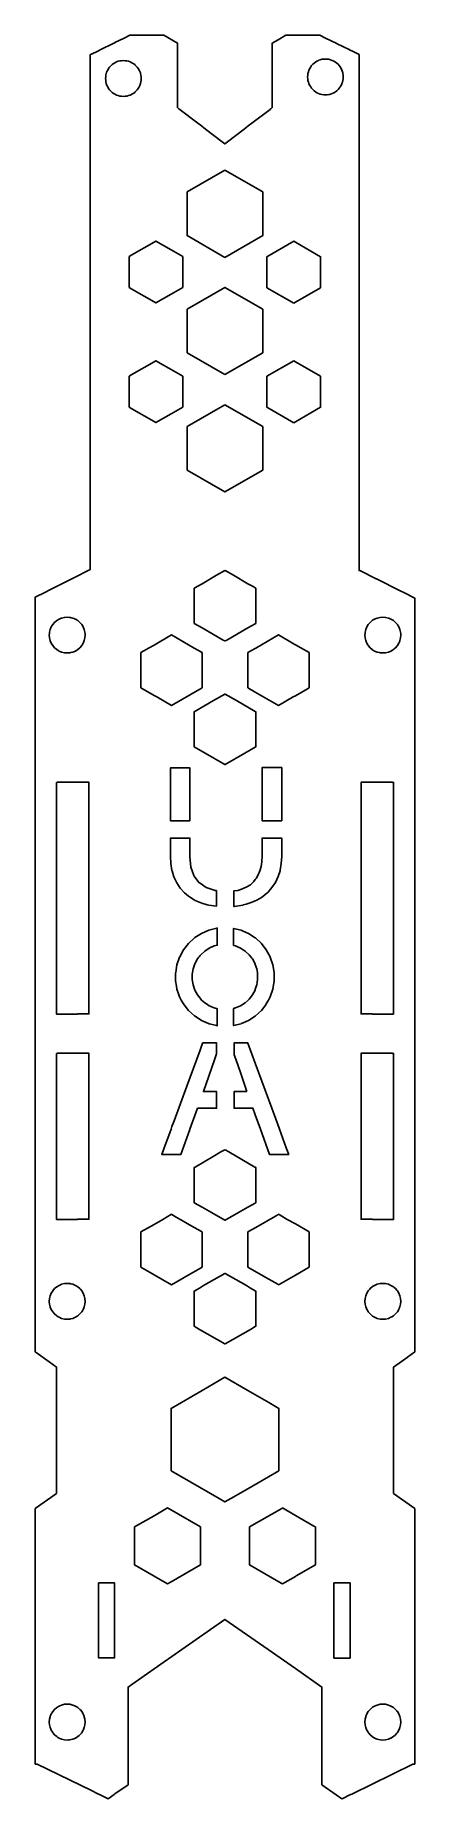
# Model space of a CAD drawing. Header units: millimetres. Extents: x 1 to 37, y 1 to 169.
import ezdxf

# ---------------------------------------------------------------- set-up
doc = ezdxf.new("R2010")
doc.units = ezdxf.units.MM

msp = doc.modelspace()

# ---------------------------------------------------------------- linework, layer by layer
for points in [[(31.72, 166.86), (31.72, 117.83), (31.81, 117.83), (33.34, 117.06), (33.38, 117.04), (35.68, 115.88), (35.97, 115.74), (37, 115.22), (37, 43.62), (36.31, 43.12), (36.28, 43.1), (35, 42.17), (35, 30.17), (37, 28.73), (37, 4.47), (36.83, 4.47), (31.02, 1.62), (30.95, 1.59), (30.85, 1.54), (30.17, 1.21), (30.09, 1.17), (30.09, 1.17), (29.56, 1.55), (28.19, 2.5), (28.19, 11.78), (25.68, 13.54), (23.09, 15.35), (19, 18.21), (14.91, 15.35), (12.27, 13.5), (10.17, 12.03), (9.81, 11.78), (9.81, 2.5), (8.56, 1.63), (8.47, 1.57), (7.91, 1.17), (7.79, 1.23), (7.17, 1.53), (6.92, 1.65), (6.33, 1.95), (1.17, 4.47), (1, 4.47), (1, 28.73), (3, 30.17), (3, 42.17), (2.32, 42.66), (1.09, 43.55), (1, 43.62), (1, 115.32), (1.97, 115.8), (2.32, 115.98), (4.6, 117.13), (6.2, 117.94), (6.2, 117.96), (6.21, 117.96), (6.21, 166.84), (6.31, 166.89), (6.33, 166.9), (6.92, 167.19), (7.16, 167.3), (7.17, 167.31), (8.45, 167.94), (8.47, 167.95), (8.55, 167.98), (8.56, 167.99), (9.44, 168.42), (9.98, 168.69), (13.2, 168.69), (14.48, 167.95), (14.48, 161.81), (14.63, 161.7), (16.41, 160.33), (16.76, 160.07), (17, 159.89), (17.7, 159.35), (18.97, 158.38), (18.97, 158.38), (18.98, 158.37), (19, 158.38), (19, 158.38), (20.27, 159.35), (20.97, 159.89), (21.21, 160.07), (21.55, 160.33), (23.29, 161.65), (23.29, 161.66), (23.34, 161.7), (23.49, 161.81), (23.49, 167.95), (24.04, 168.26), (24.77, 168.69), (27.99, 168.69), (28.54, 168.41), (29.54, 167.92), (29.56, 167.92), (29.63, 167.88), (29.65, 167.87), (30.17, 167.62), (30.84, 167.29), (30.85, 167.28), (30.93, 167.25), (30.95, 167.24), (31.02, 167.2)], [(31.72, 166.86), (31.72, 117.83), (31.81, 117.83), (33.34, 117.06), (33.38, 117.04), (35.68, 115.88), (35.97, 115.74), (37, 115.22), (37, 43.62), (36.31, 43.12), (36.28, 43.1), (35, 42.17), (35, 30.17), (37, 28.73), (37, 4.47), (36.83, 4.47), (31.02, 1.62), (30.95, 1.59), (30.85, 1.54), (30.17, 1.21), (30.09, 1.17), (30.09, 1.17), (29.56, 1.55), (28.19, 2.5), (28.19, 11.78), (25.68, 13.54), (23.09, 15.35), (19, 18.21), (14.91, 15.35), (12.27, 13.5), (10.17, 12.03), (9.81, 11.78), (9.81, 2.5), (8.56, 1.63), (8.47, 1.57), (7.91, 1.17), (7.79, 1.23), (7.17, 1.53), (6.92, 1.65), (6.33, 1.95), (1.17, 4.47), (1, 4.47), (1, 28.73), (3, 30.17), (3, 42.17), (2.32, 42.66), (1.09, 43.55), (1, 43.62), (1, 115.32), (1.97, 115.8), (2.32, 115.98), (4.6, 117.13), (6.2, 117.94), (6.2, 117.96), (6.21, 117.96), (6.21, 166.84), (6.31, 166.89), (6.33, 166.9), (6.92, 167.19), (7.16, 167.3), (7.17, 167.31), (8.45, 167.94), (8.47, 167.95), (8.55, 167.98), (8.56, 167.99), (9.44, 168.42), (9.98, 168.69), (13.2, 168.69), (14.48, 167.95), (14.48, 161.81), (14.63, 161.7), (16.41, 160.33), (16.76, 160.07), (17, 159.89), (17.7, 159.35), (18.97, 158.38), (18.97, 158.38), (18.98, 158.37), (19, 158.38), (19, 158.38), (20.27, 159.35), (20.97, 159.89), (21.21, 160.07), (21.55, 160.33), (23.29, 161.65), (23.29, 161.66), (23.34, 161.7), (23.49, 161.81), (23.49, 167.95), (24.04, 168.26), (24.77, 168.69), (27.99, 168.69), (28.54, 168.41), (29.54, 167.92), (29.56, 167.92), (29.63, 167.88), (29.65, 167.87), (30.17, 167.62), (30.84, 167.29), (30.85, 167.28), (30.93, 167.25), (30.95, 167.24), (31.02, 167.2)], [(10.01, 163.01), (10.12, 163.06), (10.16, 163.08), (10.3, 163.16), (10.43, 163.26), (10.49, 163.31), (10.55, 163.38), (10.67, 163.5), (10.77, 163.63), (10.85, 163.78), (10.92, 163.93), (10.98, 164.09), (11.02, 164.25), (11.04, 164.41), (11.05, 164.58), (11.04, 164.75), (11.02, 164.91), (10.98, 165.07), (10.97, 165.11), (10.92, 165.23), (10.85, 165.38), (10.77, 165.53), (10.67, 165.66), (10.55, 165.78), (10.49, 165.85), (10.43, 165.9), (10.3, 166), (10.16, 166.08), (10.01, 166.15), (9.85, 166.21), (9.69, 166.25), (9.52, 166.27), (9.36, 166.28), (9.19, 166.27), (9.03, 166.25), (8.87, 166.21), (8.71, 166.15), (8.56, 166.08), (8.44, 166.01), (8.42, 166), (8.28, 165.9), (8.16, 165.78), (8.05, 165.66), (7.95, 165.53), (7.87, 165.38), (7.8, 165.23), (7.75, 165.11), (7.74, 165.07), (7.7, 164.91), (7.68, 164.75), (7.67, 164.58), (7.68, 164.41), (7.7, 164.25), (7.74, 164.09), (7.8, 163.93), (7.87, 163.78), (7.95, 163.63), (8.05, 163.5), (8.16, 163.38), (8.28, 163.26), (8.42, 163.16), (8.44, 163.15), (8.56, 163.08), (8.6, 163.06), (8.71, 163.01), (8.87, 162.95), (9.03, 162.91), (9.19, 162.89), (9.36, 162.88), (9.52, 162.89), (9.69, 162.91), (9.85, 162.95)], [(10.01, 163.01), (10.12, 163.06), (10.16, 163.08), (10.3, 163.16), (10.43, 163.26), (10.49, 163.31), (10.55, 163.38), (10.67, 163.5), (10.77, 163.63), (10.85, 163.78), (10.92, 163.93), (10.98, 164.09), (11.02, 164.25), (11.04, 164.41), (11.05, 164.58), (11.04, 164.75), (11.02, 164.91), (10.98, 165.07), (10.97, 165.11), (10.92, 165.23), (10.85, 165.38), (10.77, 165.53), (10.67, 165.66), (10.55, 165.78), (10.49, 165.85), (10.43, 165.9), (10.3, 166), (10.16, 166.08), (10.01, 166.15), (9.85, 166.21), (9.69, 166.25), (9.52, 166.27), (9.36, 166.28), (9.19, 166.27), (9.03, 166.25), (8.87, 166.21), (8.71, 166.15), (8.56, 166.08), (8.44, 166.01), (8.42, 166), (8.28, 165.9), (8.16, 165.78), (8.05, 165.66), (7.95, 165.53), (7.87, 165.38), (7.8, 165.23), (7.75, 165.11), (7.74, 165.07), (7.7, 164.91), (7.68, 164.75), (7.67, 164.58), (7.68, 164.41), (7.7, 164.25), (7.74, 164.09), (7.8, 163.93), (7.87, 163.78), (7.95, 163.63), (8.05, 163.5), (8.16, 163.38), (8.28, 163.26), (8.42, 163.16), (8.44, 163.15), (8.56, 163.08), (8.6, 163.06), (8.71, 163.01), (8.87, 162.95), (9.03, 162.91), (9.19, 162.89), (9.36, 162.88), (9.52, 162.89), (9.69, 162.91), (9.85, 162.95)], [(28.87, 163.06), (28.92, 163.07), (29.02, 163.1), (29.18, 163.16), (29.33, 163.23), (29.47, 163.31), (29.6, 163.41), (29.73, 163.53), (29.84, 163.65), (29.94, 163.78), (30.02, 163.93), (30.09, 164.08), (30.1, 164.09), (30.15, 164.24), (30.19, 164.4), (30.21, 164.56), (30.22, 164.73), (30.21, 164.9), (30.19, 165.06), (30.18, 165.11), (30.15, 165.22), (30.09, 165.38), (30.02, 165.53), (29.94, 165.68), (29.84, 165.81), (29.73, 165.93), (29.6, 166.05), (29.47, 166.14), (29.33, 166.23), (29.18, 166.3), (29.02, 166.36), (28.92, 166.39), (28.86, 166.4), (28.7, 166.42), (28.53, 166.43), (28.37, 166.42), (28.2, 166.4), (28.04, 166.36), (27.89, 166.31), (27.88, 166.3), (27.73, 166.23), (27.59, 166.14), (27.46, 166.05), (27.34, 165.93), (27.22, 165.81), (27.13, 165.68), (27.04, 165.53), (26.97, 165.38), (26.91, 165.22), (26.88, 165.11), (26.87, 165.06), (26.85, 164.9), (26.84, 164.73), (26.85, 164.56), (26.87, 164.42), (26.87, 164.4), (26.91, 164.24), (26.97, 164.09), (26.97, 164.08), (27.04, 163.93), (27.13, 163.78), (27.22, 163.65), (27.34, 163.53), (27.46, 163.41), (27.59, 163.31), (27.73, 163.23), (27.88, 163.16), (28.04, 163.1), (28.2, 163.06), (28.2, 163.06), (28.37, 163.04), (28.53, 163.03), (28.7, 163.04), (28.86, 163.06)], [(28.87, 163.06), (28.92, 163.07), (29.02, 163.1), (29.18, 163.16), (29.33, 163.23), (29.47, 163.31), (29.6, 163.41), (29.73, 163.53), (29.84, 163.65), (29.94, 163.78), (30.02, 163.93), (30.09, 164.08), (30.1, 164.09), (30.15, 164.24), (30.19, 164.4), (30.21, 164.56), (30.22, 164.73), (30.21, 164.9), (30.19, 165.06), (30.18, 165.11), (30.15, 165.22), (30.09, 165.38), (30.02, 165.53), (29.94, 165.68), (29.84, 165.81), (29.73, 165.93), (29.6, 166.05), (29.47, 166.14), (29.33, 166.23), (29.18, 166.3), (29.02, 166.36), (28.92, 166.39), (28.86, 166.4), (28.7, 166.42), (28.53, 166.43), (28.37, 166.42), (28.2, 166.4), (28.04, 166.36), (27.89, 166.31), (27.88, 166.3), (27.73, 166.23), (27.59, 166.14), (27.46, 166.05), (27.34, 165.93), (27.22, 165.81), (27.13, 165.68), (27.04, 165.53), (26.97, 165.38), (26.91, 165.22), (26.88, 165.11), (26.87, 165.06), (26.85, 164.9), (26.84, 164.73), (26.85, 164.56), (26.87, 164.42), (26.87, 164.4), (26.91, 164.24), (26.97, 164.09), (26.97, 164.08), (27.04, 163.93), (27.13, 163.78), (27.22, 163.65), (27.34, 163.53), (27.46, 163.41), (27.59, 163.31), (27.73, 163.23), (27.88, 163.16), (28.04, 163.1), (28.2, 163.06), (28.2, 163.06), (28.37, 163.04), (28.53, 163.03), (28.7, 163.04), (28.86, 163.06)], [(19, 155.87), (15.41, 153.8), (15.41, 149.66), (19, 147.59), (22.59, 149.66), (22.59, 153.8)], [(19, 155.87), (15.41, 153.8), (15.41, 149.66), (19, 147.59), (22.59, 149.66), (22.59, 153.8)], [(12.27, 149.03), (10.17, 147.82), (9.9, 147.66), (9.9, 144.73), (10.17, 144.57), (12.27, 143.36), (12.45, 143.26), (13.89, 144.09), (14.99, 144.73), (14.99, 147.66), (13.89, 148.3), (12.45, 149.13)], [(12.27, 149.03), (10.17, 147.82), (9.9, 147.66), (9.9, 144.73), (10.17, 144.57), (12.27, 143.36), (12.45, 143.26), (13.89, 144.09), (14.99, 144.73), (14.99, 147.66), (13.89, 148.3), (12.45, 149.13)], [(25.52, 143.25), (25.68, 143.34), (28.07, 144.71), (28.07, 147.65), (25.68, 149.03), (25.52, 149.12), (22.98, 147.65), (22.98, 144.71)], [(25.52, 143.25), (25.68, 143.34), (28.07, 144.71), (28.07, 147.65), (25.68, 149.03), (25.52, 149.12), (22.98, 147.65), (22.98, 144.71)], [(19, 136.45), (22.59, 138.52), (22.59, 142.66), (19, 144.73), (15.41, 142.66), (15.41, 138.52)], [(19, 136.45), (22.59, 138.52), (22.59, 142.66), (19, 144.73), (15.41, 142.66), (15.41, 138.52)], [(14.99, 136.3), (13.89, 136.94), (12.45, 137.77), (12.27, 137.66), (10.17, 136.45), (9.9, 136.3), (9.9, 133.36), (10.17, 133.21), (12.27, 132), (12.45, 131.89), (13.89, 132.73), (14.99, 133.36)], [(14.99, 136.3), (13.89, 136.94), (12.45, 137.77), (12.27, 137.66), (10.17, 136.45), (9.9, 136.3), (9.9, 133.36), (10.17, 133.21), (12.27, 132), (12.45, 131.89), (13.89, 132.73), (14.99, 133.36)], [(25.52, 131.88), (25.68, 131.97), (28.07, 133.35), (28.07, 136.29), (25.68, 137.67), (25.52, 137.76), (22.98, 136.29), (22.98, 133.35)], [(25.52, 131.88), (25.68, 131.97), (28.07, 133.35), (28.07, 136.29), (25.68, 137.67), (25.52, 137.76), (22.98, 136.29), (22.98, 133.35)], [(19, 133.59), (15.41, 131.52), (15.41, 127.38), (19, 125.31), (22.59, 127.38), (22.59, 131.52)], [(19, 133.59), (15.41, 131.52), (15.41, 127.38), (19, 125.31), (22.59, 127.38), (22.59, 131.52)], [(18.99, 111.17), (19, 111.16), (19.01, 111.17), (19.01, 111.15), (19.03, 111.15), (19.18, 111.24), (21.18, 112.39), (21.87, 112.79), (21.92, 112.82), (21.92, 116.16), (21.87, 116.19), (21.68, 116.31), (21.18, 116.59), (19.8, 117.39), (19.03, 117.84), (19.01, 117.83), (19.01, 117.82), (19, 117.82), (18.99, 117.82), (18.99, 117.83), (18.98, 117.84), (18.2, 117.39), (16.82, 116.59), (16.08, 116.16), (16.08, 112.82), (16.82, 112.39), (18.82, 111.24), (18.98, 111.15), (18.99, 111.15)], [(18.99, 111.17), (19, 111.16), (19.01, 111.17), (19.01, 111.15), (19.03, 111.15), (19.18, 111.24), (21.18, 112.39), (21.87, 112.79), (21.92, 112.82), (21.92, 116.16), (21.87, 116.19), (21.68, 116.31), (21.18, 116.59), (19.8, 117.39), (19.03, 117.84), (19.01, 117.83), (19.01, 117.82), (19, 117.82), (18.99, 117.82), (18.99, 117.83), (18.98, 117.84), (18.2, 117.39), (16.82, 116.59), (16.08, 116.16), (16.08, 112.82), (16.82, 112.39), (18.82, 111.24), (18.98, 111.15), (18.99, 111.15)], [(5.57, 111.01), (5.65, 111.18), (5.71, 111.44), (5.73, 111.71), (5.72, 111.86), (5.71, 111.98), (5.65, 112.24), (5.55, 112.48), (5.4, 112.71), (5.28, 112.85), (5.23, 112.91), (5.03, 113.09), (4.8, 113.23), (4.55, 113.33), (4.4, 113.36), (4.34, 113.38), (4.29, 113.39), (4.03, 113.41), (3.76, 113.39), (3.5, 113.33), (3.38, 113.28), (3.25, 113.23), (3.03, 113.09), (2.82, 112.91), (2.65, 112.71), (2.59, 112.61), (2.51, 112.48), (2.41, 112.24), (2.35, 111.98), (2.34, 111.86), (2.32, 111.71), (2.35, 111.44), (2.41, 111.18), (2.42, 111.15), (2.51, 110.94), (2.65, 110.71), (2.82, 110.5), (3.03, 110.33), (3.09, 110.3), (3.17, 110.24), (3.25, 110.19), (3.5, 110.09), (3.76, 110.03), (4.03, 110.01), (4.23, 110.02), (4.29, 110.03), (4.34, 110.04), (4.55, 110.09), (4.8, 110.19), (5.03, 110.33), (5.23, 110.5), (5.4, 110.71), (5.45, 110.78), (5.55, 110.94)], [(5.57, 111.01), (5.65, 111.18), (5.71, 111.44), (5.73, 111.71), (5.72, 111.86), (5.71, 111.98), (5.65, 112.24), (5.55, 112.48), (5.4, 112.71), (5.28, 112.85), (5.23, 112.91), (5.03, 113.09), (4.8, 113.23), (4.55, 113.33), (4.4, 113.36), (4.34, 113.38), (4.29, 113.39), (4.03, 113.41), (3.76, 113.39), (3.5, 113.33), (3.38, 113.28), (3.25, 113.23), (3.03, 113.09), (2.82, 112.91), (2.65, 112.71), (2.59, 112.61), (2.51, 112.48), (2.41, 112.24), (2.35, 111.98), (2.34, 111.86), (2.32, 111.71), (2.35, 111.44), (2.41, 111.18), (2.42, 111.15), (2.51, 110.94), (2.65, 110.71), (2.82, 110.5), (3.03, 110.33), (3.09, 110.3), (3.17, 110.24), (3.25, 110.19), (3.5, 110.09), (3.76, 110.03), (4.03, 110.01), (4.23, 110.02), (4.29, 110.03), (4.34, 110.04), (4.55, 110.09), (4.8, 110.19), (5.03, 110.33), (5.23, 110.5), (5.4, 110.71), (5.45, 110.78), (5.55, 110.94)], [(32.55, 110.79), (32.6, 110.71), (32.77, 110.5), (32.98, 110.33), (33.01, 110.31), (33.2, 110.19), (33.45, 110.09), (33.67, 110.04), (33.71, 110.03), (33.98, 110.01), (34.24, 110.03), (34.5, 110.09), (34.67, 110.16), (34.75, 110.19), (34.91, 110.29), (34.98, 110.33), (35.06, 110.4), (35.18, 110.5), (35.36, 110.71), (35.49, 110.94), (35.58, 111.14), (35.6, 111.18), (35.66, 111.44), (35.68, 111.71), (35.67, 111.86), (35.66, 111.98), (35.6, 112.24), (35.49, 112.48), (35.42, 112.6), (35.36, 112.71), (35.18, 112.91), (34.98, 113.09), (34.75, 113.23), (34.62, 113.28), (34.5, 113.33), (34.24, 113.39), (33.98, 113.41), (33.71, 113.39), (33.6, 113.36), (33.45, 113.33), (33.2, 113.23), (33.01, 113.11), (32.98, 113.09), (32.77, 112.91), (32.6, 112.71), (32.46, 112.48), (32.36, 112.24), (32.3, 111.98), (32.29, 111.86), (32.28, 111.71), (32.3, 111.44), (32.36, 111.18), (32.43, 111.02), (32.46, 110.94)], [(32.55, 110.79), (32.6, 110.71), (32.77, 110.5), (32.98, 110.33), (33.01, 110.31), (33.2, 110.19), (33.45, 110.09), (33.67, 110.04), (33.71, 110.03), (33.98, 110.01), (34.24, 110.03), (34.5, 110.09), (34.67, 110.16), (34.75, 110.19), (34.91, 110.29), (34.98, 110.33), (35.06, 110.4), (35.18, 110.5), (35.36, 110.71), (35.49, 110.94), (35.58, 111.14), (35.6, 111.18), (35.66, 111.44), (35.68, 111.71), (35.67, 111.86), (35.66, 111.98), (35.6, 112.24), (35.49, 112.48), (35.42, 112.6), (35.36, 112.71), (35.18, 112.91), (34.98, 113.09), (34.75, 113.23), (34.62, 113.28), (34.5, 113.33), (34.24, 113.39), (33.98, 113.41), (33.71, 113.39), (33.6, 113.36), (33.45, 113.33), (33.2, 113.23), (33.01, 113.11), (32.98, 113.09), (32.77, 112.91), (32.6, 112.71), (32.46, 112.48), (32.36, 112.24), (32.3, 111.98), (32.29, 111.86), (32.28, 111.71), (32.3, 111.44), (32.36, 111.18), (32.43, 111.02), (32.46, 110.94)], [(12.27, 110.76), (11.79, 110.49), (11.02, 110.04), (11.02, 106.7), (12.27, 105.98), (12.53, 105.83), (13.92, 105.02), (16.82, 106.7), (16.82, 110.04), (16.08, 110.47), (13.92, 111.72)], [(12.27, 110.76), (11.79, 110.49), (11.02, 110.04), (11.02, 106.7), (12.27, 105.98), (12.53, 105.83), (13.92, 105.02), (16.82, 106.7), (16.82, 110.04), (16.08, 110.47), (13.92, 111.72)], [(25.47, 105.83), (25.68, 105.95), (26.29, 106.3), (26.98, 106.7), (26.98, 110.04), (26.21, 110.49), (25.68, 110.79), (25.57, 110.85), (24.08, 111.72), (21.92, 110.47), (21.87, 110.44), (21.18, 110.04), (21.18, 106.7), (21.87, 106.3), (24.08, 105.02)], [(25.47, 105.83), (25.68, 105.95), (26.29, 106.3), (26.98, 106.7), (26.98, 110.04), (26.21, 110.49), (25.68, 110.79), (25.57, 110.85), (24.08, 111.72), (21.92, 110.47), (21.87, 110.44), (21.18, 110.04), (21.18, 106.7), (21.87, 106.3), (24.08, 105.02)], [(18.99, 99.43), (19, 99.42), (19.01, 99.43), (19.01, 99.41), (19.03, 99.41), (20.88, 100.48), (21.87, 101.05), (21.92, 101.08), (21.92, 104.42), (21.87, 104.45), (20.09, 105.48), (19.03, 106.1), (19.01, 106.09), (19.01, 106.08), (19, 106.08), (18.99, 106.08), (18.99, 106.09), (18.98, 106.1), (17.91, 105.48), (16.08, 104.42), (16.08, 101.08), (17.12, 100.48), (18.98, 99.41), (18.99, 99.41)], [(18.99, 99.43), (19, 99.42), (19.01, 99.43), (19.01, 99.41), (19.03, 99.41), (20.88, 100.48), (21.87, 101.05), (21.92, 101.08), (21.92, 104.42), (21.87, 104.45), (20.09, 105.48), (19.03, 106.1), (19.01, 106.09), (19.01, 106.08), (19, 106.08), (18.99, 106.08), (18.99, 106.09), (18.98, 106.1), (17.91, 105.48), (16.08, 104.42), (16.08, 101.08), (17.12, 100.48), (18.98, 99.41), (18.99, 99.41)], [(14.21, 94.07), (15.67, 94.07), (15.67, 99.09), (13.82, 99.09), (13.82, 94.07)], [(14.21, 94.07), (15.67, 94.07), (15.67, 99.09), (13.82, 99.09), (13.82, 94.07)], [(24.38, 94.07), (24.38, 99.12), (22.52, 99.12), (22.52, 94.07)], [(24.38, 94.07), (24.38, 99.12), (22.52, 99.12), (22.52, 94.07)], [(3, 97.72), (3, 75.71), (5, 75.71), (5, 75.72), (6.09, 75.72), (6.09, 97.73), (3.09, 97.73), (3.09, 97.72)], [(3, 97.72), (3, 75.71), (5, 75.71), (5, 75.72), (6.09, 75.72), (6.09, 97.73), (3.09, 97.73), (3.09, 97.72)], [(35, 75.71), (35, 97.72), (34.91, 97.72), (34.91, 97.73), (31.91, 97.73), (31.91, 75.72), (33, 75.72), (33, 75.71)], [(35, 75.71), (35, 97.72), (34.91, 97.72), (34.91, 97.73), (31.91, 97.73), (31.91, 75.72), (33, 75.72), (33, 75.71)], [(16.52, 88.21), (16.08, 88.82), (16.05, 88.86), (15.88, 89.33), (15.77, 89.66), (15.67, 90.63), (15.67, 92.42), (13.82, 92.42), (13.82, 90.71), (13.86, 90), (13.97, 89.36), (13.97, 89.35), (13.98, 89.33), (14.16, 88.74), (14.42, 88.17), (14.75, 87.66), (15.16, 87.21), (15.53, 86.91), (15.63, 86.83), (16.08, 86.56), (16.18, 86.5), (16.63, 86.31), (16.79, 86.24), (17.31, 86.1), (17.47, 86.05), (18.19, 85.95), (18.19, 87.44), (18.07, 87.45), (17.2, 87.74), (16.63, 88.14)], [(16.52, 88.21), (16.08, 88.82), (16.05, 88.86), (15.88, 89.33), (15.77, 89.66), (15.67, 90.63), (15.67, 92.42), (13.82, 92.42), (13.82, 90.71), (13.86, 90), (13.97, 89.36), (13.97, 89.35), (13.98, 89.33), (14.16, 88.74), (14.42, 88.17), (14.75, 87.66), (15.16, 87.21), (15.53, 86.91), (15.63, 86.83), (16.08, 86.56), (16.18, 86.5), (16.63, 86.31), (16.79, 86.24), (17.31, 86.1), (17.47, 86.05), (18.19, 85.95), (18.19, 87.44), (18.07, 87.45), (17.2, 87.74), (16.63, 88.14)], [(21.95, 88.58), (21.87, 88.48), (21.71, 88.28), (21.41, 88), (21.06, 87.78), (20.73, 87.63), (20.66, 87.59), (20.21, 87.46), (19.83, 87.41), (19.83, 85.94), (19.9, 85.94), (20.69, 86.06), (20.73, 86.07), (21.01, 86.15), (21.39, 86.26), (21.49, 86.3), (21.87, 86.47), (22.02, 86.53), (22.45, 86.79), (22.58, 86.87), (22.77, 87.03), (22.98, 87.2), (23.06, 87.27), (23.46, 87.72), (23.79, 88.22), (24.04, 88.78), (24.22, 89.33), (24.23, 89.38), (24.34, 90.01), (24.38, 90.67), (24.38, 92.42), (22.52, 92.42), (22.52, 90.64), (22.5, 90.26), (22.5, 90.17), (22.43, 89.73), (22.32, 89.33), (22.31, 89.31), (22.16, 88.93)], [(21.95, 88.58), (21.87, 88.48), (21.71, 88.28), (21.41, 88), (21.06, 87.78), (20.73, 87.63), (20.66, 87.59), (20.21, 87.46), (19.83, 87.41), (19.83, 85.94), (19.9, 85.94), (20.69, 86.06), (20.73, 86.07), (21.01, 86.15), (21.39, 86.26), (21.49, 86.3), (21.87, 86.47), (22.02, 86.53), (22.45, 86.79), (22.58, 86.87), (22.77, 87.03), (22.98, 87.2), (23.06, 87.27), (23.46, 87.72), (23.79, 88.22), (24.04, 88.78), (24.22, 89.33), (24.23, 89.38), (24.34, 90.01), (24.38, 90.67), (24.38, 92.42), (22.52, 92.42), (22.52, 90.64), (22.5, 90.26), (22.5, 90.17), (22.43, 89.73), (22.32, 89.33), (22.31, 89.31), (22.16, 88.93)], [(16.38, 80.94), (16.46, 81.04), (16.54, 81.14), (16.63, 81.26), (16.7, 81.35), (17.08, 81.69), (17.51, 81.98), (17.98, 82.18), (18.26, 82.25), (18.26, 83.87), (18.22, 83.87), (17.47, 83.68), (16.76, 83.37), (16.15, 82.97), (16.11, 82.94), (15.53, 82.42), (15.06, 81.8), (14.7, 81.14), (14.69, 81.12), (14.44, 80.39), (14.32, 79.65), (14.31, 79.62), (14.31, 78.85), (14.39, 78.37), (14.44, 78.08), (14.59, 77.63), (14.69, 77.35), (14.85, 77.04), (15.06, 76.67), (15.12, 76.59), (15.53, 76.05), (16.11, 75.53), (16.63, 75.19), (16.76, 75.1), (17.45, 74.8), (17.47, 74.79), (17.54, 74.77), (18.2, 74.61), (18.22, 74.6), (18.26, 74.6), (18.26, 76.22), (18.2, 76.23), (18.08, 76.26), (17.98, 76.29), (17.51, 76.49), (17.36, 76.59), (17.14, 76.73), (17.08, 76.77), (16.78, 77.04), (16.7, 77.12), (16.63, 77.21), (16.38, 77.53), (16.14, 77.98), (15.97, 78.47), (15.88, 78.98), (15.88, 79.49), (15.91, 79.65), (15.97, 80), (16.14, 80.49)], [(16.38, 80.94), (16.46, 81.04), (16.54, 81.14), (16.63, 81.26), (16.7, 81.35), (17.08, 81.69), (17.51, 81.98), (17.98, 82.18), (18.26, 82.25), (18.26, 83.87), (18.22, 83.87), (17.47, 83.68), (16.76, 83.37), (16.15, 82.97), (16.11, 82.94), (15.53, 82.42), (15.06, 81.8), (14.7, 81.14), (14.69, 81.12), (14.44, 80.39), (14.32, 79.65), (14.31, 79.62), (14.31, 78.85), (14.39, 78.37), (14.44, 78.08), (14.59, 77.63), (14.69, 77.35), (14.85, 77.04), (15.06, 76.67), (15.12, 76.59), (15.53, 76.05), (16.11, 75.53), (16.63, 75.19), (16.76, 75.1), (17.45, 74.8), (17.47, 74.79), (17.54, 74.77), (18.2, 74.61), (18.22, 74.6), (18.26, 74.6), (18.26, 76.22), (18.2, 76.23), (18.08, 76.26), (17.98, 76.29), (17.51, 76.49), (17.36, 76.59), (17.14, 76.73), (17.08, 76.77), (16.78, 77.04), (16.7, 77.12), (16.63, 77.21), (16.38, 77.53), (16.14, 77.98), (15.97, 78.47), (15.88, 78.98), (15.88, 79.49), (15.91, 79.65), (15.97, 80), (16.14, 80.49)], [(20.91, 76.77), (20.86, 76.75), (20.73, 76.66), (20.62, 76.59), (20.47, 76.49), (20, 76.29), (19.82, 76.24), (19.82, 74.62), (20.52, 74.79), (20.55, 74.81), (20.73, 74.88), (21.23, 75.1), (21.87, 75.52), (21.88, 75.53), (22.45, 76.05), (22.87, 76.59), (22.92, 76.67), (23.13, 77.04), (23.29, 77.35), (23.55, 78.08), (23.67, 78.85), (23.67, 79.62), (23.67, 79.65), (23.55, 80.39), (23.29, 81.12), (23.28, 81.14), (22.92, 81.8), (22.45, 82.42), (21.88, 82.94), (21.87, 82.95), (21.85, 82.96), (21.23, 83.37), (20.73, 83.59), (20.52, 83.68), (19.82, 83.85), (19.82, 82.23), (20, 82.18), (20.47, 81.98), (20.73, 81.81), (20.91, 81.69), (21.29, 81.35), (21.44, 81.14), (21.54, 81.02), (21.6, 80.94), (21.85, 80.49), (21.87, 80.41), (22.01, 80), (22.07, 79.65), (22.1, 79.49), (22.1, 78.98), (22.01, 78.47), (21.87, 78.06), (21.85, 77.98), (21.6, 77.53), (21.29, 77.12), (21.2, 77.04)], [(20.91, 76.77), (20.86, 76.75), (20.73, 76.66), (20.62, 76.59), (20.47, 76.49), (20, 76.29), (19.82, 76.24), (19.82, 74.62), (20.52, 74.79), (20.55, 74.81), (20.73, 74.88), (21.23, 75.1), (21.87, 75.52), (21.88, 75.53), (22.45, 76.05), (22.87, 76.59), (22.92, 76.67), (23.13, 77.04), (23.29, 77.35), (23.55, 78.08), (23.67, 78.85), (23.67, 79.62), (23.67, 79.65), (23.55, 80.39), (23.29, 81.12), (23.28, 81.14), (22.92, 81.8), (22.45, 82.42), (21.88, 82.94), (21.87, 82.95), (21.85, 82.96), (21.23, 83.37), (20.73, 83.59), (20.52, 83.68), (19.82, 83.85), (19.82, 82.23), (20, 82.18), (20.47, 81.98), (20.73, 81.81), (20.91, 81.69), (21.29, 81.35), (21.44, 81.14), (21.54, 81.02), (21.6, 80.94), (21.85, 80.49), (21.87, 80.41), (22.01, 80), (22.07, 79.65), (22.1, 79.49), (22.1, 78.98), (22.01, 78.47), (21.87, 78.06), (21.85, 77.98), (21.6, 77.53), (21.29, 77.12), (21.2, 77.04)], [(16.39, 66.76), (18.2, 66.76), (18.2, 68.35), (16.96, 68.35), (17.99, 71.36), (18.2, 71.94), (18.2, 72.97), (16.88, 72.97), (16.87, 72.95), (16.63, 72.29), (15.37, 68.85), (14.18, 65.58), (13.97, 65.02), (13.88, 64.76), (13.2, 62.9), (13, 62.37), (14.82, 62.37), (15.66, 64.73), (15.67, 64.76)], [(16.39, 66.76), (18.2, 66.76), (18.2, 68.35), (16.96, 68.35), (17.99, 71.36), (18.2, 71.94), (18.2, 72.97), (16.88, 72.97), (16.87, 72.95), (16.63, 72.29), (15.37, 68.85), (14.18, 65.58), (13.97, 65.02), (13.88, 64.76), (13.2, 62.9), (13, 62.37), (14.82, 62.37), (15.66, 64.73), (15.67, 64.76)], [(21.08, 68.35), (19.87, 68.35), (19.87, 66.76), (21.65, 66.76), (21.87, 66.14), (22.36, 64.76), (23.21, 62.37), (25.05, 62.37), (24.82, 63.01), (24.18, 64.76), (24.14, 64.86), (23.44, 66.76), (21.87, 71.05), (21.17, 72.95), (21.17, 72.97), (19.87, 72.97), (19.87, 71.84), (20.02, 71.42), (20.49, 70.05)], [(21.08, 68.35), (19.87, 68.35), (19.87, 66.76), (21.65, 66.76), (21.87, 66.14), (22.36, 64.76), (23.21, 62.37), (25.05, 62.37), (24.82, 63.01), (24.18, 64.76), (24.14, 64.86), (23.44, 66.76), (21.87, 71.05), (21.17, 72.95), (21.17, 72.97), (19.87, 72.97), (19.87, 71.84), (20.02, 71.42), (20.49, 70.05)], [(3, 71.97), (3, 56.21), (5, 56.21), (5, 56.22), (6.09, 56.22), (6.09, 71.98), (3.09, 71.98), (3.09, 71.97)], [(3, 71.97), (3, 56.21), (5, 56.21), (5, 56.22), (6.09, 56.22), (6.09, 71.98), (3.09, 71.98), (3.09, 71.97)], [(33, 56.22), (33, 56.21), (35, 56.21), (35, 71.97), (34.91, 71.97), (34.91, 71.98), (31.91, 71.98), (31.91, 56.22)], [(33, 56.22), (33, 56.21), (35, 56.21), (35, 71.97), (34.91, 71.97), (34.91, 71.98), (31.91, 71.98), (31.91, 56.22)], [(18.99, 56.14), (19, 56.14), (19.01, 56.14), (19.01, 56.13), (19.03, 56.12), (20.29, 56.85), (21.18, 57.37), (21.92, 57.79), (21.92, 61.14), (21.87, 61.17), (21.84, 61.18), (19.38, 62.61), (19.03, 62.81), (19.01, 62.8), (19.01, 62.79), (19, 62.8), (18.99, 62.79), (18.99, 62.8), (18.98, 62.81), (18.62, 62.61), (17.87, 62.17), (16.16, 61.18), (16.08, 61.14), (16.08, 57.79), (16.82, 57.36), (17.71, 56.85), (18.98, 56.12), (18.99, 56.13)], [(18.99, 56.14), (19, 56.14), (19.01, 56.14), (19.01, 56.13), (19.03, 56.12), (20.29, 56.85), (21.18, 57.37), (21.92, 57.79), (21.92, 61.14), (21.87, 61.17), (21.84, 61.18), (19.38, 62.61), (19.03, 62.81), (19.01, 62.8), (19.01, 62.79), (19, 62.8), (18.99, 62.79), (18.99, 62.8), (18.98, 62.81), (18.62, 62.61), (17.87, 62.17), (16.16, 61.18), (16.08, 61.14), (16.08, 57.79), (16.82, 57.36), (17.71, 56.85), (18.98, 56.12), (18.99, 56.13)], [(13.1, 56.21), (12.27, 55.73), (11.02, 55.02), (11.02, 51.67), (12.27, 50.95), (13.92, 50), (15.13, 50.7), (16.82, 51.67), (16.82, 55.02), (16.08, 55.45), (14.21, 56.52), (13.97, 56.66), (13.92, 56.69)], [(13.1, 56.21), (12.27, 55.73), (11.02, 55.02), (11.02, 51.67), (12.27, 50.95), (13.92, 50), (15.13, 50.7), (16.82, 51.67), (16.82, 55.02), (16.08, 55.45), (14.21, 56.52), (13.97, 56.66), (13.92, 56.69)], [(24.14, 50.03), (25.68, 50.92), (26.98, 51.67), (26.98, 55.02), (25.68, 55.77), (24.9, 56.21), (24.14, 56.66), (24.08, 56.69), (24.01, 56.65), (23.79, 56.52), (21.92, 55.45), (21.18, 55.02), (21.18, 51.67), (22.87, 50.7), (24.01, 50.04), (24.08, 50)], [(24.14, 50.03), (25.68, 50.92), (26.98, 51.67), (26.98, 55.02), (25.68, 55.77), (24.9, 56.21), (24.14, 56.66), (24.08, 56.69), (24.01, 56.65), (23.79, 56.52), (21.92, 55.45), (21.18, 55.02), (21.18, 51.67), (22.87, 50.7), (24.01, 50.04), (24.08, 50)], [(18.99, 51.05), (18.99, 51.06), (18.98, 51.07), (16.96, 49.91), (16.57, 49.68), (16.08, 49.4), (16.08, 46.05), (16.59, 45.76), (18.98, 44.38), (18.99, 44.39), (18.99, 44.4), (19, 44.39), (19.01, 44.4), (19.01, 44.39), (19.03, 44.38), (21.41, 45.76), (21.87, 46.03), (21.92, 46.05), (21.92, 49.4), (21.43, 49.68), (21.04, 49.91), (19.03, 51.07), (19.01, 51.06), (19.01, 51.05), (19, 51.06)], [(18.99, 51.05), (18.99, 51.06), (18.98, 51.07), (16.96, 49.91), (16.57, 49.68), (16.08, 49.4), (16.08, 46.05), (16.59, 45.76), (18.98, 44.38), (18.99, 44.39), (18.99, 44.4), (19, 44.39), (19.01, 44.4), (19.01, 44.39), (19.03, 44.38), (21.41, 45.76), (21.87, 46.03), (21.92, 46.05), (21.92, 49.4), (21.43, 49.68), (21.04, 49.91), (19.03, 51.07), (19.01, 51.06), (19.01, 51.05), (19, 51.06)], [(5.57, 47.72), (5.65, 47.9), (5.71, 48.16), (5.73, 48.37), (5.73, 48.42), (5.71, 48.69), (5.65, 48.95), (5.55, 49.2), (5.4, 49.42), (5.28, 49.57), (5.23, 49.63), (5.03, 49.8), (4.8, 49.94), (4.55, 50.04), (4.41, 50.08), (4.34, 50.09), (4.29, 50.11), (4.03, 50.13), (3.76, 50.11), (3.5, 50.04), (3.4, 50), (3.25, 49.94), (3.03, 49.8), (2.82, 49.63), (2.65, 49.42), (2.54, 49.24), (2.51, 49.2), (2.41, 48.95), (2.35, 48.69), (2.32, 48.42), (2.33, 48.37), (2.35, 48.16), (2.41, 47.9), (2.42, 47.87), (2.51, 47.65), (2.65, 47.42), (2.82, 47.22), (3.03, 47.05), (3.18, 46.95), (3.25, 46.91), (3.5, 46.8), (3.76, 46.74), (4.03, 46.72), (4.24, 46.74), (4.29, 46.74), (4.34, 46.75), (4.55, 46.8), (4.8, 46.91), (5.03, 47.05), (5.23, 47.22), (5.4, 47.42), (5.47, 47.52), (5.55, 47.65)], [(5.57, 47.72), (5.65, 47.9), (5.71, 48.16), (5.73, 48.37), (5.73, 48.42), (5.71, 48.69), (5.65, 48.95), (5.55, 49.2), (5.4, 49.42), (5.28, 49.57), (5.23, 49.63), (5.03, 49.8), (4.8, 49.94), (4.55, 50.04), (4.41, 50.08), (4.34, 50.09), (4.29, 50.11), (4.03, 50.13), (3.76, 50.11), (3.5, 50.04), (3.4, 50), (3.25, 49.94), (3.03, 49.8), (2.82, 49.63), (2.65, 49.42), (2.54, 49.24), (2.51, 49.2), (2.41, 48.95), (2.35, 48.69), (2.32, 48.42), (2.33, 48.37), (2.35, 48.16), (2.41, 47.9), (2.42, 47.87), (2.51, 47.65), (2.65, 47.42), (2.82, 47.22), (3.03, 47.05), (3.18, 46.95), (3.25, 46.91), (3.5, 46.8), (3.76, 46.74), (4.03, 46.72), (4.24, 46.74), (4.29, 46.74), (4.34, 46.75), (4.55, 46.8), (4.8, 46.91), (5.03, 47.05), (5.23, 47.22), (5.4, 47.42), (5.47, 47.52), (5.55, 47.65)], [(32.54, 47.52), (32.6, 47.42), (32.77, 47.22), (32.98, 47.05), (33.01, 47.02), (33.2, 46.91), (33.45, 46.8), (33.71, 46.74), (33.76, 46.74), (33.98, 46.72), (34.24, 46.74), (34.5, 46.8), (34.75, 46.91), (34.82, 46.95), (34.98, 47.05), (35.18, 47.22), (35.36, 47.42), (35.49, 47.65), (35.54, 47.76), (35.56, 47.82), (35.6, 47.9), (35.66, 48.16), (35.68, 48.37), (35.68, 48.42), (35.66, 48.69), (35.6, 48.95), (35.49, 49.2), (35.36, 49.42), (35.3, 49.49), (35.18, 49.63), (35.06, 49.73), (34.98, 49.8), (34.75, 49.94), (34.5, 50.04), (34.47, 50.05), (34.24, 50.11), (34.01, 50.12), (33.98, 50.13), (33.71, 50.11), (33.45, 50.04), (33.2, 49.94), (33.01, 49.82), (32.98, 49.8), (32.77, 49.63), (32.72, 49.56), (32.6, 49.42), (32.46, 49.2), (32.36, 48.95), (32.3, 48.69), (32.28, 48.42), (32.28, 48.37), (32.3, 48.16), (32.36, 47.9), (32.43, 47.73), (32.46, 47.65)], [(32.54, 47.52), (32.6, 47.42), (32.77, 47.22), (32.98, 47.05), (33.01, 47.02), (33.2, 46.91), (33.45, 46.8), (33.71, 46.74), (33.76, 46.74), (33.98, 46.72), (34.24, 46.74), (34.5, 46.8), (34.75, 46.91), (34.82, 46.95), (34.98, 47.05), (35.18, 47.22), (35.36, 47.42), (35.49, 47.65), (35.54, 47.76), (35.56, 47.82), (35.6, 47.9), (35.66, 48.16), (35.68, 48.37), (35.68, 48.42), (35.66, 48.69), (35.6, 48.95), (35.49, 49.2), (35.36, 49.42), (35.3, 49.49), (35.18, 49.63), (35.06, 49.73), (34.98, 49.8), (34.75, 49.94), (34.5, 50.04), (34.47, 50.05), (34.24, 50.11), (34.01, 50.12), (33.98, 50.13), (33.71, 50.11), (33.45, 50.04), (33.2, 49.94), (33.01, 49.82), (32.98, 49.8), (32.77, 49.63), (32.72, 49.56), (32.6, 49.42), (32.46, 49.2), (32.36, 48.95), (32.3, 48.69), (32.28, 48.42), (32.28, 48.37), (32.3, 48.16), (32.36, 47.9), (32.43, 47.73), (32.46, 47.65)], [(21.17, 39.96), (19, 41.21), (16.83, 39.96), (13.88, 38.25), (13.88, 32.33), (18.46, 29.68), (19, 29.37), (19.54, 29.68), (21.16, 30.61), (24.12, 32.33), (24.12, 38.25), (23.15, 38.81)], [(21.17, 39.96), (19, 41.21), (16.83, 39.96), (13.88, 38.25), (13.88, 32.33), (18.46, 29.68), (19, 29.37), (19.54, 29.68), (21.16, 30.61), (24.12, 32.33), (24.12, 38.25), (23.15, 38.81)], [(12.27, 28.05), (10.42, 26.99), (10.42, 23.39), (12.27, 22.32), (13.54, 21.59), (13.9, 21.79), (16.66, 23.39), (16.66, 26.99), (13.54, 28.79)], [(12.27, 28.05), (10.42, 26.99), (10.42, 23.39), (12.27, 22.32), (13.54, 21.59), (13.9, 21.79), (16.66, 23.39), (16.66, 26.99), (13.54, 28.79)], [(24.1, 21.79), (24.39, 21.63), (24.46, 21.59), (25.68, 22.29), (25.76, 22.34), (27.58, 23.39), (27.58, 26.99), (27.44, 27.07), (25.68, 28.09), (24.77, 28.61), (24.46, 28.79), (24.39, 28.75), (21.34, 26.99), (21.34, 23.39)], [(24.1, 21.79), (24.39, 21.63), (24.46, 21.59), (25.68, 22.29), (25.76, 22.34), (27.58, 23.39), (27.58, 26.99), (27.44, 27.07), (25.68, 28.09), (24.77, 28.61), (24.46, 28.79), (24.39, 28.75), (21.34, 26.99), (21.34, 23.39)], [(8.51, 14.55), (8.52, 14.55), (8.52, 21.68), (7, 21.68), (7, 14.55), (7.03, 14.55), (7.03, 14.55), (8.51, 14.55)], [(8.51, 14.55), (8.52, 14.55), (8.52, 21.68), (7, 21.68), (7, 14.55), (7.03, 14.55), (7.03, 14.55), (8.51, 14.55)], [(30.87, 21.68), (29.34, 21.68), (29.34, 14.53), (30.87, 14.53)], [(30.87, 21.68), (29.34, 21.68), (29.34, 14.53), (30.87, 14.53)], [(2.4, 8.95), (2.35, 8.72), (2.32, 8.46), (2.35, 8.19), (2.41, 7.93), (2.43, 7.89), (2.51, 7.68), (2.65, 7.46), (2.69, 7.41), (2.82, 7.25), (3.03, 7.08), (3.15, 7), (3.25, 6.94), (3.5, 6.84), (3.76, 6.77), (4.03, 6.75), (4.18, 6.77), (4.29, 6.77), (4.55, 6.84), (4.8, 6.94), (5.03, 7.08), (5.16, 7.19), (5.23, 7.25), (5.34, 7.38), (5.37, 7.41), (5.4, 7.46), (5.55, 7.68), (5.57, 7.75), (5.65, 7.93), (5.71, 8.19), (5.73, 8.46), (5.71, 8.72), (5.65, 8.95), (5.65, 8.98), (5.55, 9.23), (5.4, 9.46), (5.28, 9.61), (5.23, 9.66), (5.03, 9.83), (4.8, 9.97), (4.55, 10.07), (4.36, 10.12), (4.34, 10.13), (4.29, 10.14), (4.03, 10.16), (3.76, 10.14), (3.5, 10.07), (3.33, 10), (3.25, 9.97), (3.03, 9.83), (2.82, 9.66), (2.65, 9.46), (2.65, 9.46), (2.56, 9.31), (2.51, 9.23), (2.41, 8.98)], [(2.4, 8.95), (2.35, 8.72), (2.32, 8.46), (2.35, 8.19), (2.41, 7.93), (2.43, 7.89), (2.51, 7.68), (2.65, 7.46), (2.69, 7.41), (2.82, 7.25), (3.03, 7.08), (3.15, 7), (3.25, 6.94), (3.5, 6.84), (3.76, 6.77), (4.03, 6.75), (4.18, 6.77), (4.29, 6.77), (4.55, 6.84), (4.8, 6.94), (5.03, 7.08), (5.16, 7.19), (5.23, 7.25), (5.34, 7.38), (5.37, 7.41), (5.4, 7.46), (5.55, 7.68), (5.57, 7.75), (5.65, 7.93), (5.71, 8.19), (5.73, 8.46), (5.71, 8.72), (5.65, 8.95), (5.65, 8.98), (5.55, 9.23), (5.4, 9.46), (5.28, 9.61), (5.23, 9.66), (5.03, 9.83), (4.8, 9.97), (4.55, 10.07), (4.36, 10.12), (4.34, 10.13), (4.29, 10.14), (4.03, 10.16), (3.76, 10.14), (3.5, 10.07), (3.33, 10), (3.25, 9.97), (3.03, 9.83), (2.82, 9.66), (2.65, 9.46), (2.65, 9.46), (2.56, 9.31), (2.51, 9.23), (2.41, 8.98)], [(32.72, 9.6), (32.6, 9.46), (32.46, 9.23), (32.36, 8.98), (32.35, 8.95), (32.3, 8.72), (32.28, 8.46), (32.3, 8.19), (32.36, 7.93), (32.43, 7.76), (32.46, 7.68), (32.57, 7.51), (32.6, 7.46), (32.64, 7.41), (32.77, 7.25), (32.98, 7.08), (33.2, 6.94), (33.45, 6.84), (33.71, 6.77), (33.71, 6.77), (33.98, 6.75), (34.24, 6.77), (34.5, 6.84), (34.7, 6.92), (34.75, 6.94), (34.98, 7.08), (35.18, 7.25), (35.32, 7.41), (35.36, 7.46), (35.49, 7.68), (35.56, 7.84), (35.6, 7.93), (35.66, 8.19), (35.68, 8.46), (35.66, 8.72), (35.6, 8.98), (35.49, 9.23), (35.36, 9.46), (35.35, 9.46), (35.29, 9.53), (35.18, 9.66), (34.98, 9.83), (34.75, 9.97), (34.67, 10), (34.5, 10.07), (34.42, 10.1), (34.24, 10.14), (33.98, 10.16), (33.71, 10.14), (33.64, 10.12), (33.45, 10.07), (33.35, 10.03), (33.2, 9.97), (33.01, 9.86), (32.98, 9.83), (32.77, 9.66)], [(32.72, 9.6), (32.6, 9.46), (32.46, 9.23), (32.36, 8.98), (32.35, 8.95), (32.3, 8.72), (32.28, 8.46), (32.3, 8.19), (32.36, 7.93), (32.43, 7.76), (32.46, 7.68), (32.57, 7.51), (32.6, 7.46), (32.64, 7.41), (32.77, 7.25), (32.98, 7.08), (33.2, 6.94), (33.45, 6.84), (33.71, 6.77), (33.71, 6.77), (33.98, 6.75), (34.24, 6.77), (34.5, 6.84), (34.7, 6.92), (34.75, 6.94), (34.98, 7.08), (35.18, 7.25), (35.32, 7.41), (35.36, 7.46), (35.49, 7.68), (35.56, 7.84), (35.6, 7.93), (35.66, 8.19), (35.68, 8.46), (35.66, 8.72), (35.6, 8.98), (35.49, 9.23), (35.36, 9.46), (35.35, 9.46), (35.29, 9.53), (35.18, 9.66), (34.98, 9.83), (34.75, 9.97), (34.67, 10), (34.5, 10.07), (34.42, 10.1), (34.24, 10.14), (33.98, 10.16), (33.71, 10.14), (33.64, 10.12), (33.45, 10.07), (33.35, 10.03), (33.2, 9.97), (33.01, 9.86), (32.98, 9.83), (32.77, 9.66)]]:
    msp.add_lwpolyline(points, close=True)

doc.saveas('drawing.dxf')
